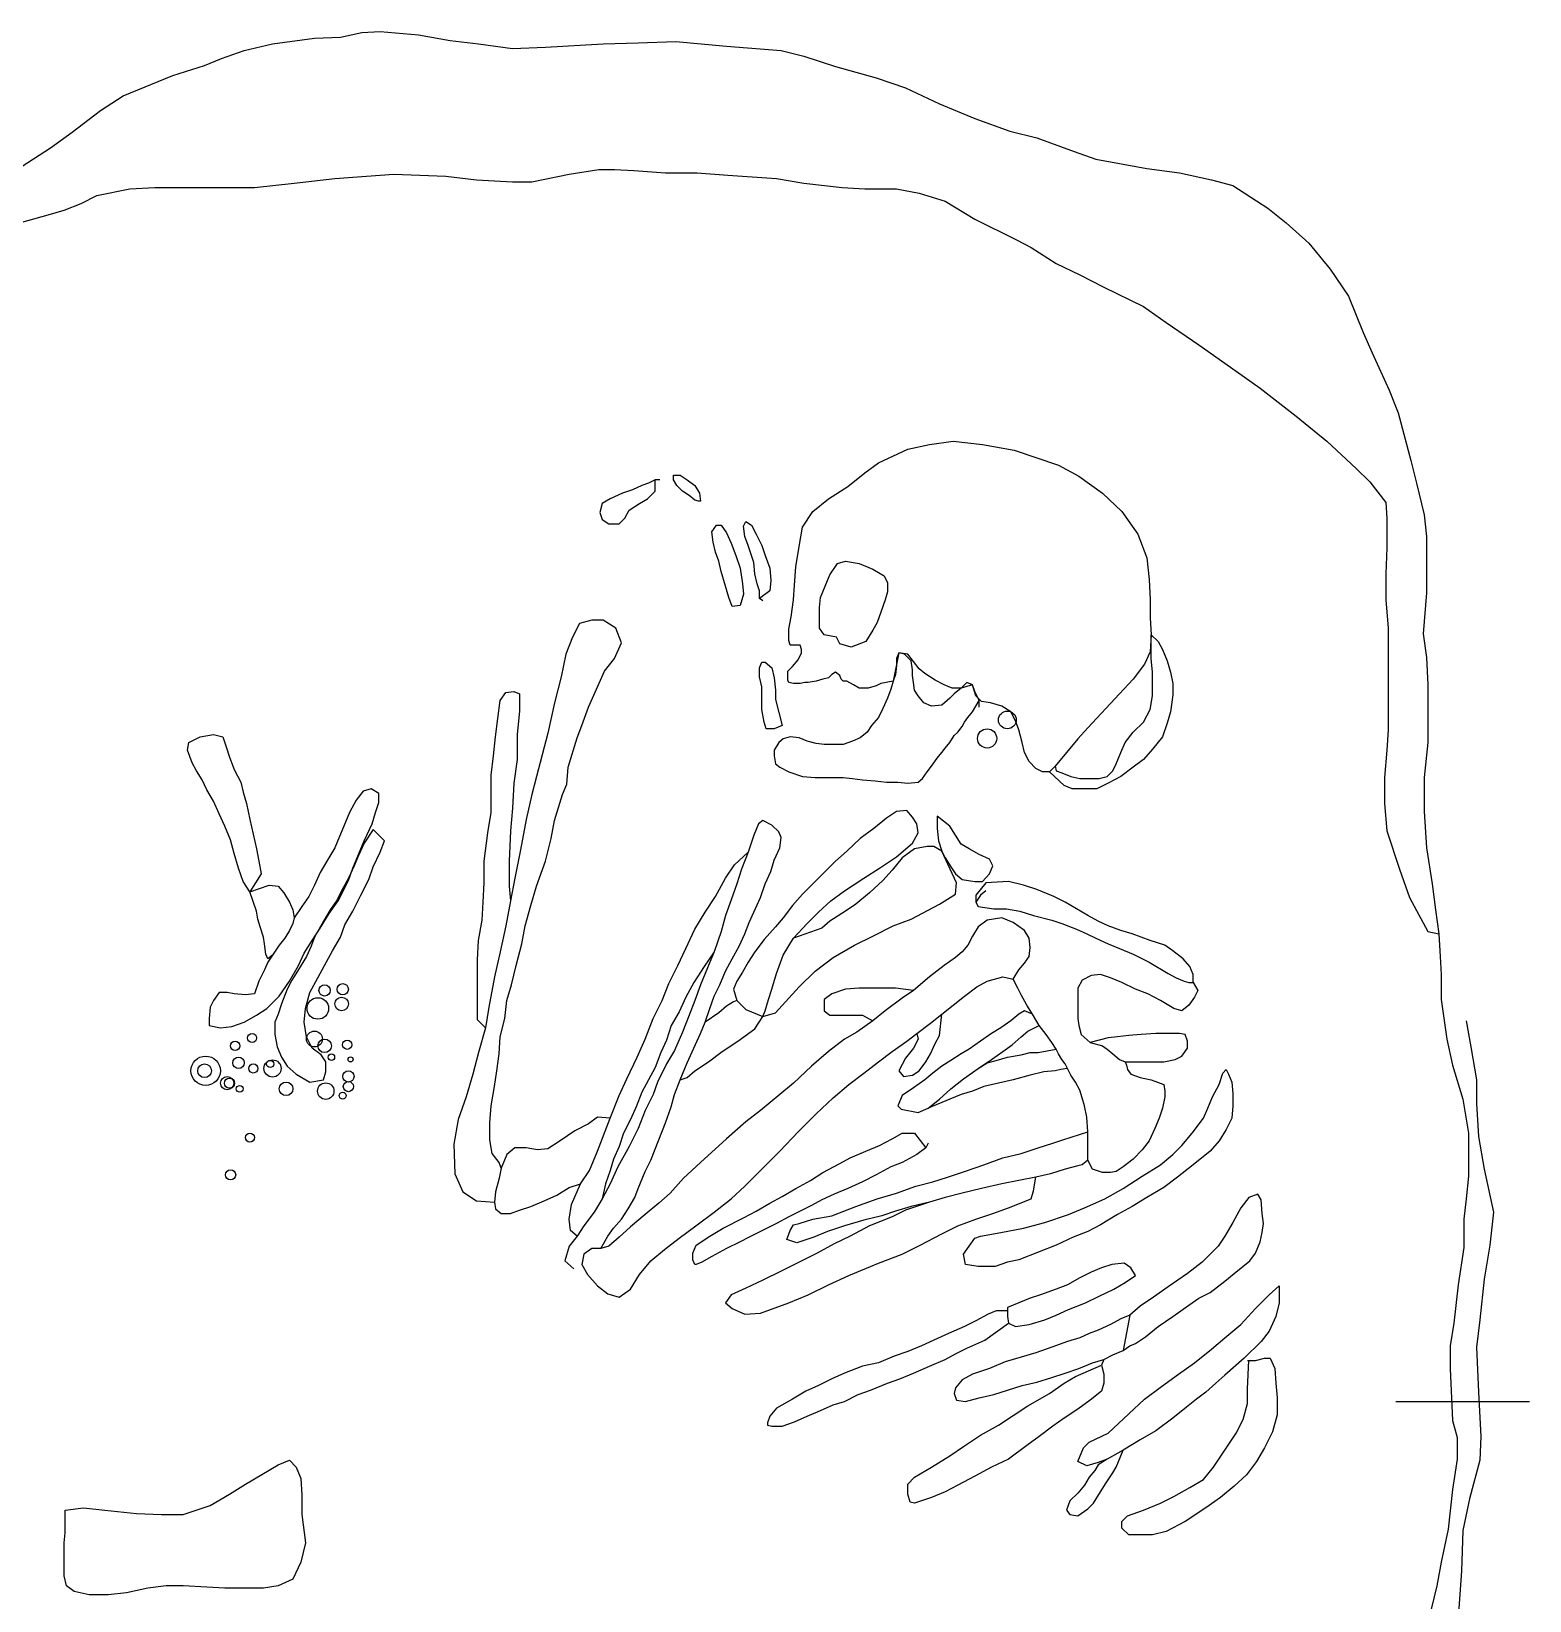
# Model space of a CAD drawing. Extents: x 2.8 to 13.4, y -1.3 to 13.9.
# Drawn here: x 6.49 to 11.33, y 8.83 to 13.9 of the extents above; entities that cross this region are included whole.
import ezdxf

# ---------------------------------------------------------------- set-up
doc = ezdxf.new("R2010")
doc.units = 0
doc.linetypes.add('HIDDEN', pattern=[0.375, 0.25, -0.125])
doc.layers.add('LAYER1', color=7, linetype='CONTINUOUS')

msp = doc.modelspace()

# ---------------------------------------------------------------- linework, layer by layer
at = {"layer": 'LAYER1', "color": 7, "linetype": 'CONTINUOUS'}
for points in [[(6.4598, 13.4645), (6.5512, 13.5231), (6.6207, 13.5743), (6.7121, 13.6438), (6.7853, 13.6913), (6.9463, 13.7572), (7.0487, 13.7901), (7.1035, 13.812), (7.1767, 13.8376), (7.2681, 13.8596), (7.4035, 13.8779), (7.4876, 13.8815), (7.5571, 13.8962), (7.6156, 13.8998), (7.74, 13.8888), (7.8424, 13.8706), (7.9339, 13.8596), (8.0436, 13.845), (8.1497, 13.8486), (8.3362, 13.8596), (8.4496, 13.8632), (8.5703, 13.8669), (8.7349, 13.8523), (8.9105, 13.8376), (8.9837, 13.8194), (9.0861, 13.7864), (9.2178, 13.7499), (9.3129, 13.7169), (9.4226, 13.6657), (9.536, 13.6182), (9.6494, 13.5779), (9.7372, 13.556), (9.8579, 13.5121), (9.9274, 13.4865), (10.092, 13.4572), (10.1981, 13.4426), (10.3005, 13.4206), (10.37, 13.4024), (10.4834, 13.3292), (10.5419, 13.2816), (10.6151, 13.2158), (10.6846, 13.1317), (10.7431, 13.0439), (10.7907, 12.9268), (10.8199, 12.861), (10.8748, 12.7403), (10.904, 12.6671), (10.9443, 12.5135), (10.9626, 12.4403), (10.9882, 12.3379), (10.9955, 12.2684), (10.9955, 12.177), (10.9955, 12.0855), (10.9845, 11.9539), (10.9955, 11.877), (10.9992, 11.7892), (10.9992, 11.7051), (10.9992, 11.6027), (10.9882, 11.4893), (10.9882, 11.3796), (10.9955, 11.2625), (11.0138, 11.1455), (11.0248, 11.0613), (11.0357, 10.9845), (11.0394, 10.9114), (11.043, 10.8528), (11.043, 10.7724), (11.0613, 10.6443), (11.0796, 10.5602), (11.1125, 10.4505), (11.1308, 10.3407), (11.1308, 10.2017), (11.1235, 10.1286), (11.1162, 10.0627), (11.1162, 9.9713), (11.0979, 9.8506), (11.0833, 9.7262), (11.0723, 9.6531), (11.0723, 9.5799), (11.0796, 9.4116), (11.0943, 9.3568), (11.0943, 9.2873), (11.0796, 9.1885), (11.065, 9.0605), (11.043, 8.9544), (11.0284, 8.8776), (11.0028, 8.7715)], [(6.4122, 13.2707), (6.5439, 13.3073), (6.5951, 13.3219), (6.65, 13.3438), (6.7012, 13.3694), (6.8073, 13.3914), (6.8877, 13.395), (6.9828, 13.395), (7.0816, 13.395), (7.2096, 13.395), (7.3376, 13.4097), (7.4693, 13.4243), (7.5717, 13.4316), (7.6595, 13.4389), (7.8278, 13.4316), (7.9266, 13.4206), (8.0436, 13.4133), (8.1058, 13.4133), (8.2265, 13.4389), (8.3216, 13.4536), (8.3728, 13.4536), (8.435, 13.4499), (8.5374, 13.4426), (8.6398, 13.4426), (8.7386, 13.4353), (8.8959, 13.4243), (8.9837, 13.4097), (9.108, 13.395), (9.1812, 13.3914), (9.2836, 13.3914), (9.3568, 13.3768), (9.4409, 13.3511), (9.536, 13.2926), (9.6714, 13.2268), (9.7189, 13.2012), (9.7994, 13.15), (9.8762, 13.1134), (9.953, 13.0732), (10.081, 13.011), (10.1542, 12.9598), (10.2603, 12.8866), (10.381, 12.8025), (10.4578, 12.7476), (10.5748, 12.6562), (10.6736, 12.5757), (10.7687, 12.4879), (10.8126, 12.444), (10.8638, 12.3782), (10.8675, 12.327), (10.8675, 12.2318), (10.8638, 12.1477), (10.8638, 12.0636), (10.8711, 11.9721), (10.8711, 11.899), (10.8711, 11.8002), (10.8711, 11.6941), (10.8711, 11.6429), (10.8675, 11.5771), (10.8602, 11.4893), (10.8602, 11.4052), (10.8675, 11.3174), (10.9077, 11.193), (10.9406, 11.1016), (10.9992, 10.9918), (11.0357, 10.9845)]]:
    msp.add_lwpolyline(points, dxfattribs=at)
at = {"layer": 'LAYER1', "color": 4, "linetype": 'CONTINUOUS'}
for points in [[(9.2909, 11.8917), (9.2726, 11.8002), (9.2324, 11.7929), (9.2178, 11.7856), (9.1922, 11.7783), (9.1629, 11.7783), (9.1446, 11.7892), (9.1227, 11.8002), (9.1117, 11.8002), (9.1044, 11.8075), (9.1007, 11.8185), (9.0861, 11.8295), (9.0751, 11.8222), (9.0641, 11.8112), (9.0459, 11.8075), (9.0239, 11.8002), (8.9983, 11.7966), (8.9873, 11.7966), (8.9727, 11.7929), (8.9508, 11.7929), (8.9361, 11.7966), (8.9325, 11.8039), (8.9325, 11.8222), (8.9325, 11.8331), (8.9471, 11.8478), (8.9654, 11.8697), (8.9764, 11.8917), (8.9764, 11.9026), (8.9727, 11.9173), (8.9581, 11.9173), (8.9398, 11.9173), (8.9361, 11.9319), (8.9361, 11.9685), (8.9434, 12.0087), (8.9508, 12.0636), (8.9544, 12.1111), (8.9581, 12.1697), (8.969, 12.2355), (8.98, 12.2977), (9.0129, 12.3489), (9.0641, 12.3891), (9.1263, 12.4294), (9.1812, 12.4733), (9.2251, 12.5062), (9.3202, 12.5501), (9.3897, 12.5647), (9.4665, 12.5757), (9.5616, 12.5647), (9.664, 12.5464), (9.8067, 12.4989), (9.8725, 12.4623), (9.9493, 12.4074), (10.0115, 12.3489), (10.0627, 12.2757), (10.092, 12.1989), (10.0993, 12.1294), (10.103, 12.0636), (10.103, 12.0051), (10.1066, 11.9502), (10.103, 11.8953), (10.0847, 11.8551), (10.0481, 11.8075), (10.0042, 11.76), (9.9018, 11.6502), (9.8689, 11.6137), (9.8323, 11.5698), (9.7957, 11.5259), (9.7774, 11.5076), (9.7555, 11.5076), (9.7335, 11.5186), (9.7116, 11.5405), (9.697, 11.5698), (9.6896, 11.6027), (9.6787, 11.6429), (9.6677, 11.6722), (9.6531, 11.7015), (9.6238, 11.7197), (9.5872, 11.7307), (9.558, 11.7344), (9.5397, 11.7527), (9.5287, 11.7892), (9.4921, 11.7783), (9.4629, 11.7783), (9.4372, 11.7892), (9.408, 11.8039), (9.3751, 11.8258), (9.3568, 11.8405), (9.3202, 11.888), (9.2909, 11.8917)], [(8.5191, 12.4513), (8.5045, 12.4513), (8.4826, 12.4403), (8.4606, 12.433), (8.4313, 12.4184), (8.3984, 12.4074), (8.3582, 12.3891), (8.3326, 12.3745), (8.3253, 12.3452), (8.3326, 12.3233), (8.3545, 12.3087), (8.3874, 12.3087), (8.4057, 12.327), (8.4204, 12.3526), (8.4533, 12.3745), (8.4789, 12.3891), (8.5045, 12.4147), (8.5045, 12.4513)], [(8.6508, 12.3818), (8.6435, 12.3818), (8.6325, 12.3855), (8.6142, 12.4001), (8.5923, 12.4147), (8.574, 12.433), (8.563, 12.4513), (8.563, 12.4659), (8.585, 12.4659), (8.6069, 12.4513), (8.6325, 12.433), (8.6472, 12.4074), (8.6508, 12.3818)], [(8.7788, 12.0453), (8.7532, 12.0416), (8.7423, 12.0709), (8.7313, 12.1075), (8.7167, 12.155), (8.7093, 12.1879), (8.6984, 12.2172), (8.691, 12.2501), (8.6874, 12.2831), (8.702, 12.305), (8.7167, 12.305), (8.7349, 12.2794), (8.7496, 12.2465), (8.7642, 12.2062), (8.7788, 12.166), (8.7862, 12.1148), (8.7898, 12.0819), (8.7788, 12.0453)], [(8.852, 12.0599), (8.841, 12.0672), (8.841, 12.0928), (8.8337, 12.1148), (8.8264, 12.1477), (8.8227, 12.1843), (8.8154, 12.2062), (8.8044, 12.2392), (8.7935, 12.2684), (8.7898, 12.3013), (8.7971, 12.316), (8.8154, 12.305), (8.83, 12.2757), (8.8483, 12.2392), (8.8593, 12.2062), (8.8739, 12.166), (8.8776, 12.1258), (8.8739, 12.0928), (8.841, 12.0672)], [(9.0898, 11.9429), (9.0495, 11.9502), (9.0349, 11.9721), (9.0349, 12.0051), (9.0349, 12.038), (9.0385, 12.0709), (9.0532, 12.1075), (9.0678, 12.1441), (9.0934, 12.1806), (9.119, 12.1879), (9.1629, 12.1806), (9.2068, 12.1623), (9.2434, 12.1404), (9.2544, 12.1185), (9.2544, 12.0892), (9.247, 12.0636), (9.2324, 12.0233), (9.2214, 11.9904), (9.2068, 11.9648), (9.1849, 11.9282), (9.1373, 11.91), (9.1007, 11.9209), (9.0898, 11.9429)], [(8.007, 10.2273), (7.9997, 10.2456), (7.9778, 10.2749), (7.9705, 10.3188), (7.9705, 10.3737), (7.9741, 10.4285), (7.9851, 10.4907), (7.9924, 10.5419), (7.9997, 10.5968), (8.0034, 10.6517), (8.018, 10.7102), (8.0253, 10.7687), (8.0399, 10.8199), (8.0546, 10.8821), (8.0729, 10.9516), (8.0838, 11.0101), (8.1021, 11.076), (8.1204, 11.1381), (8.1497, 11.2186), (8.168, 11.2918), (8.179, 11.3503), (8.2046, 11.4344), (8.2192, 11.4674), (8.2228, 11.5222), (8.2521, 11.6173), (8.2667, 11.6576), (8.2887, 11.7161), (8.3143, 11.7746), (8.3399, 11.8331), (8.3728, 11.8734), (8.3948, 11.9246), (8.3765, 11.9721), (8.3362, 11.9977), (8.2997, 11.9977), (8.2594, 11.9868), (8.2375, 11.9429), (8.2155, 11.888), (8.2009, 11.8148), (8.179, 11.7307), (8.157, 11.632), (8.1387, 11.5625), (8.1204, 11.493), (8.1058, 11.4344), (8.0875, 11.354), (8.0692, 11.2552), (8.0509, 11.1638), (8.0363, 11.0906), (8.0217, 11.0101), (8.0034, 10.926), (7.9851, 10.8455), (7.9668, 10.7468), (7.9558, 10.6809), (7.9339, 10.6004), (7.9156, 10.5309), (7.8936, 10.4578), (7.868, 10.3846), (7.8534, 10.3042), (7.8571, 10.2091), (7.8827, 10.1505), (7.9266, 10.1213), (7.9851, 10.1176)], [(10.1066, 11.9502), (10.1286, 11.9282), (10.1432, 11.9026), (10.1578, 11.8661), (10.1688, 11.8295), (10.1761, 11.7929), (10.1761, 11.7563), (10.1688, 11.7015), (10.1578, 11.6649), (10.1432, 11.621), (10.1103, 11.5807), (10.081, 11.5478), (10.0481, 11.5222), (10.0079, 11.493), (9.9676, 11.471), (9.9311, 11.4527), (9.8945, 11.4527), (9.8725, 11.4527), (9.8506, 11.4527), (9.825, 11.4637), (9.7774, 11.5076)], [(9.7957, 11.5259), (9.7994, 11.5112), (9.8177, 11.5039), (9.8469, 11.493), (9.8762, 11.4856), (9.8981, 11.4856), (9.9384, 11.4856), (9.964, 11.493), (9.9823, 11.5112), (9.9932, 11.5332), (10.0079, 11.5698), (10.0225, 11.6027), (10.0481, 11.6356), (10.081, 11.6685), (10.103, 11.7088), (10.1103, 11.7527), (10.1103, 11.7929), (10.1103, 11.8295), (10.1066, 11.8734), (10.1066, 11.9502)], [(9.5506, 11.7161), (9.5506, 11.738), (9.536, 11.7673), (9.5287, 11.7892), (9.5104, 11.7966), (9.4921, 11.7783), (9.4702, 11.76), (9.4555, 11.7454), (9.4299, 11.7234), (9.397, 11.7197), (9.3714, 11.7307), (9.3531, 11.7527), (9.3421, 11.771), (9.3385, 11.7966), (9.3348, 11.8185), (9.3348, 11.8368), (9.3312, 11.8661), (9.3092, 11.888), (9.2909, 11.8917), (9.2836, 11.8734), (9.2836, 11.8514), (9.28, 11.8222), (9.2726, 11.8002), (9.2653, 11.7746), (9.2544, 11.7454), (9.2397, 11.7124), (9.2251, 11.6832), (9.2031, 11.6576), (9.1885, 11.6356), (9.1666, 11.6173), (9.141, 11.6064), (9.1117, 11.5954), (9.0824, 11.5954), (9.0495, 11.5954), (9.0239, 11.599), (8.9946, 11.6064), (8.969, 11.6173), (8.9398, 11.621), (8.9178, 11.6137), (8.9032, 11.6027), (8.8886, 11.5771), (8.8886, 11.5588), (8.8922, 11.5332), (8.9069, 11.5222), (8.9361, 11.5076), (8.98, 11.493), (9.0203, 11.4893), (9.0678, 11.4893), (9.1117, 11.4893), (9.141, 11.4856), (9.1739, 11.482), (9.2141, 11.4783), (9.2507, 11.4747), (9.2873, 11.4747), (9.3202, 11.471), (9.3531, 11.4747), (9.3677, 11.4856), (9.3824, 11.5076), (9.397, 11.5259), (9.4153, 11.5515), (9.4299, 11.5698), (9.4409, 11.5844), (9.4555, 11.6027), (9.4702, 11.6246), (9.4811, 11.6356), (9.4958, 11.6539), (9.5031, 11.6685), (9.5141, 11.6832), (9.5287, 11.7015), (9.5506, 11.738)], [(8.9142, 11.6576), (8.8886, 11.6466), (8.863, 11.6466), (8.8557, 11.6685), (8.8483, 11.7088), (8.8483, 11.738), (8.8483, 11.7819), (8.841, 11.8148), (8.841, 11.8441), (8.8483, 11.8624), (8.8593, 11.8624), (8.8813, 11.8441), (8.8886, 11.8112), (8.8922, 11.771), (8.8922, 11.7417), (8.9142, 11.6576)], [(7.9558, 10.6809), (7.9302, 10.7065), (7.9302, 10.7577), (7.9302, 10.8199), (7.9302, 10.9004), (7.9339, 10.9626), (7.9448, 11.0284), (7.9485, 11.0869), (7.9522, 11.1491), (7.9522, 11.2186), (7.9631, 11.3101), (7.9741, 11.3759), (7.9741, 11.4381), (7.9741, 11.4966), (7.9814, 11.5588), (7.9887, 11.621), (7.9961, 11.6795), (8.0034, 11.738), (8.0217, 11.7636), (8.0473, 11.7673), (8.0656, 11.76), (8.0656, 11.7051), (8.0582, 11.6283), (8.0582, 11.5478), (8.0473, 11.471), (8.0436, 11.3905), (8.0363, 11.3174), (8.0326, 11.2186), (8.0326, 11.1381), (8.0363, 11.0906)], [(8.852, 10.7175), (8.8593, 10.7358), (8.8703, 10.7724), (8.8813, 10.8053), (8.8959, 10.8565), (8.9178, 10.915), (8.9508, 10.9699), (8.9946, 11.0174), (9.0312, 11.054), (9.0715, 11.0906), (9.1154, 11.1235), (9.1775, 11.1638), (9.2288, 11.1967), (9.2836, 11.2333), (9.3348, 11.2771), (9.3531, 11.3101), (9.3495, 11.3393), (9.3348, 11.3613), (9.3165, 11.3832), (9.2836, 11.3796), (9.2507, 11.3576), (9.2105, 11.3247), (9.1666, 11.2918), (9.1227, 11.2515), (9.0861, 11.2186), (9.0495, 11.182), (9.0129, 11.1455), (8.98, 11.1125), (8.9471, 11.076), (8.9178, 11.0357), (8.8922, 11.0065), (8.8557, 10.9662), (8.8264, 10.926), (8.8044, 10.8931), (8.7862, 10.8602), (8.7679, 10.8309), (8.7569, 10.8053), (8.7679, 10.7687), (8.7971, 10.7394), (8.852, 10.7175)], [(9.4153, 11.3649), (9.4153, 11.354), (9.4153, 11.3247), (9.419, 11.2845), (9.4299, 11.2515), (9.4409, 11.2296), (9.4592, 11.2003), (9.4738, 11.1784), (9.4958, 11.1601), (9.536, 11.1528), (9.5616, 11.1528), (9.5836, 11.1784), (9.5945, 11.204), (9.5836, 11.2259), (9.5506, 11.2406), (9.5177, 11.2589), (9.4921, 11.2735), (9.4738, 11.3028), (9.4555, 11.332), (9.4153, 11.3649)], [(8.3289, 9.9676), (8.3509, 10.0079), (8.3692, 10.0335), (8.3948, 10.0627), (8.4167, 10.0957), (8.4387, 10.1322), (8.4496, 10.1615), (8.4716, 10.2164), (8.4899, 10.253), (8.5155, 10.3188), (8.5374, 10.3737), (8.5557, 10.4249), (8.5667, 10.4651), (8.585, 10.5127), (8.6069, 10.5675), (8.6289, 10.6151), (8.6508, 10.6626), (8.6654, 10.6992), (8.6801, 10.7431), (8.6947, 10.7833), (8.713, 10.8199), (8.7313, 10.8638), (8.7532, 10.904), (8.7752, 10.9443), (8.7935, 10.9845), (8.8081, 11.0211), (8.8227, 11.054), (8.8447, 11.1016), (8.8593, 11.1455), (8.8776, 11.1857), (8.8886, 11.2223), (8.9069, 11.2625), (8.9105, 11.2954), (8.9032, 11.3137), (8.8813, 11.3357), (8.852, 11.3503), (8.8374, 11.3393), (8.8227, 11.3028), (8.8044, 11.2479), (8.7825, 11.193), (8.7679, 11.1455), (8.7496, 11.0943), (8.7313, 11.043), (8.7167, 10.9918), (8.6947, 10.926), (8.6728, 10.8748), (8.6508, 10.8199), (8.6325, 10.7687), (8.6142, 10.7212), (8.5923, 10.6663), (8.5667, 10.6078), (8.5411, 10.5639), (8.5118, 10.5053), (8.4972, 10.4651), (8.4716, 10.4139), (8.4496, 10.3554), (8.4204, 10.2968), (8.3838, 10.231), (8.3582, 10.1761), (8.3326, 10.1286), (8.307, 10.0847), (8.2741, 10.0408), (8.2521, 10.0079), (8.2265, 9.975), (8.2119, 9.9274), (8.2411, 9.9018), (8.2411, 9.9018)], [(8.852, 10.7175), (8.8922, 10.7285), (8.9252, 10.765), (8.969, 10.8126), (9.0203, 10.8638), (9.0788, 10.9077), (9.1483, 10.9479), (9.2068, 10.9772), (9.2726, 11.0101), (9.3312, 11.0321), (9.4226, 11.0796), (9.4738, 11.1125), (9.4775, 11.1491), (9.4775, 11.1491), (9.4299, 11.2515), (9.4043, 11.2662), (9.3824, 11.2662), (9.3421, 11.2589), (9.3019, 11.2296), (9.269, 11.1894), (9.2397, 11.1564), (9.1958, 11.1162), (9.1519, 11.0796), (9.119, 11.0577), (9.0678, 11.0248), (9.0422, 11.0028), (8.9508, 10.9699)], [(8.2521, 10.0079), (8.2302, 10.0262), (8.2265, 10.0627), (8.2338, 10.1103), (8.2631, 10.1761), (8.2923, 10.22), (8.3179, 10.2822), (8.3582, 10.3883), (8.3874, 10.4614), (8.413, 10.5163), (8.446, 10.5858), (8.4716, 10.6443), (8.4972, 10.7102), (8.5264, 10.7687), (8.5484, 10.8236), (8.5777, 10.8821), (8.6033, 10.937), (8.6325, 10.9992), (8.6654, 11.054), (8.6984, 11.1052), (8.7313, 11.1638), (8.7605, 11.2076), (8.7605, 11.2076)], [(8.7605, 11.2076), (8.8044, 11.2479)], [(9.5726, 11.1235), (9.5543, 11.1089), (9.5397, 11.0869), (9.547, 11.0723), (9.5982, 11.065), (9.6384, 11.065), (9.6823, 11.0577), (9.7262, 11.043), (9.7847, 11.0284), (9.8177, 11.0174), (9.8652, 10.9992), (9.8981, 10.9845), (9.9274, 10.9699), (9.9676, 10.9516), (10.0042, 10.937), (10.0481, 10.9187), (10.0993, 10.8931), (10.1615, 10.8565), (10.1871, 10.8419), (10.2127, 10.8309), (10.2273, 10.8272), (10.242, 10.8272), (10.242, 10.8528), (10.231, 10.8784), (10.2091, 10.904), (10.1761, 10.9297), (10.1505, 10.9479), (10.103, 10.9626), (10.0445, 10.9845), (10.0079, 10.9955), (9.9676, 11.0101), (9.9347, 11.0248), (9.9018, 11.043), (9.8652, 11.065), (9.8286, 11.0869), (9.7921, 11.1052), (9.7372, 11.1272), (9.6933, 11.1418), (9.6457, 11.1528), (9.5726, 11.1491), (9.5397, 11.1089), (9.5397, 11.0869)], [(9.6604, 10.8382), (9.6787, 10.8675), (9.697, 10.8894), (9.7116, 10.9114), (9.7152, 10.9406), (9.7116, 10.9699), (9.697, 10.9955), (9.6604, 11.0211), (9.6238, 11.0357), (9.5762, 11.0284), (9.547, 11.0065), (9.5287, 10.9772), (9.5141, 10.9479), (9.4958, 10.926), (9.4738, 10.9077), (9.4372, 10.8821), (9.3897, 10.8455), (9.3385, 10.8016), (9.3019, 10.776), (9.247, 10.7358), (9.2068, 10.7029), (9.1556, 10.6663), (9.1154, 10.6443), (9.0641, 10.6041), (9.0093, 10.5566), (8.9508, 10.5017), (8.9069, 10.4651), (8.8447, 10.4139), (8.7971, 10.3773), (8.7349, 10.3224), (8.6508, 10.2456), (8.5959, 10.1944), (8.5521, 10.1469), (8.5155, 10.1139), (8.4716, 10.0774), (8.424, 10.0371), (8.3874, 10.0042), (8.3545, 9.975), (8.3289, 9.9676), (8.2997, 9.9676), (8.2741, 9.9493), (8.2667, 9.9164), (8.285, 9.8835), (8.3179, 9.8469), (8.3509, 9.8213), (8.3874, 9.8103), (8.424, 9.836), (8.4533, 9.8835), (8.4899, 9.9274), (8.5338, 9.964), (8.5813, 10.0006), (8.6398, 10.0445), (8.6947, 10.0847), (8.7496, 10.1286), (8.7935, 10.1688), (8.8593, 10.2347), (8.9069, 10.2822), (8.9654, 10.3444), (9.0239, 10.4029), (9.0788, 10.4541), (9.13, 10.498), (9.1775, 10.5346), (9.2251, 10.5712), (9.269, 10.6041), (9.3165, 10.637), (9.3495, 10.6626), (9.3934, 10.6955), (9.4299, 10.7248), (9.4665, 10.7541), (9.5031, 10.7833), (9.5433, 10.8126), (9.5762, 10.8309), (9.6275, 10.8455), (9.6604, 10.8382)], [(8.6947, 10.926), (8.6618, 10.8784), (8.6289, 10.8272), (8.6033, 10.7797), (8.5813, 10.7321), (8.5557, 10.6882), (8.5411, 10.6407), (8.5228, 10.6004), (8.5045, 10.5529), (8.4826, 10.5127), (8.4606, 10.4724), (8.4423, 10.4249), (8.424, 10.3846), (8.4021, 10.3407), (8.3874, 10.2968), (8.3692, 10.2566), (8.3582, 10.22), (8.3436, 10.1761), (8.3326, 10.1286)], [(10.242, 10.8272), (10.2566, 10.8016), (10.2456, 10.7797), (10.2273, 10.7541), (10.2054, 10.7358), (10.1798, 10.7431), (10.1359, 10.7687), (10.0957, 10.7907), (10.0554, 10.8053), (10.0115, 10.8272), (9.975, 10.8419), (9.942, 10.8528), (9.9128, 10.8492), (9.8835, 10.8345), (9.8689, 10.8089), (9.8689, 10.7724), (9.8689, 10.7358), (9.8689, 10.7102), (9.8725, 10.6882), (9.8799, 10.659), (9.9091, 10.6334), (9.9493, 10.6224), (9.964, 10.6114), (9.9823, 10.5968), (10.0042, 10.5785), (10.0225, 10.5712), (10.0591, 10.5712), (10.0957, 10.5712), (10.1469, 10.5712), (10.1834, 10.5785), (10.2054, 10.5895), (10.2237, 10.6151), (10.2237, 10.637), (10.2164, 10.659), (10.1981, 10.6626), (10.1615, 10.6626), (10.1213, 10.6626), (10.0737, 10.659), (10.0335, 10.6553), (9.9969, 10.6517), (9.9676, 10.648), (9.9091, 10.6334)], [(9.3385, 10.8016), (9.28, 10.8089), (9.2507, 10.8089), (9.2105, 10.8089), (9.1629, 10.8089), (9.119, 10.8053), (9.0751, 10.7907), (9.0495, 10.7724), (9.0495, 10.7504), (9.0495, 10.7358), (9.0678, 10.7212), (9.1007, 10.7212), (9.1446, 10.7212), (9.1739, 10.7212), (9.2068, 10.7029)], [(10.0225, 10.5712), (10.0262, 10.5602), (10.0298, 10.5456), (10.0408, 10.5309), (10.0701, 10.52), (10.1066, 10.5127), (10.1469, 10.498), (10.1505, 10.4761), (10.1505, 10.4578), (10.1432, 10.4212), (10.1322, 10.3883), (10.1176, 10.3554), (10.0993, 10.3151), (10.0774, 10.2859), (10.0481, 10.2566), (10.0152, 10.231), (9.9932, 10.2164), (9.975, 10.2127), (9.9493, 10.2127), (9.9164, 10.2237), (9.9018, 10.253), (9.9018, 10.3042), (9.9018, 10.3444), (9.8981, 10.3919), (9.8908, 10.4285), (9.8835, 10.4541), (9.8762, 10.4797), (9.8616, 10.5053), (9.8469, 10.5273), (9.836, 10.5492), (9.8286, 10.5639), (9.8177, 10.5785), (9.8067, 10.5968), (9.7994, 10.6114), (9.7847, 10.6334), (9.7665, 10.659), (9.7445, 10.6882), (9.7226, 10.7248), (9.7043, 10.7541), (9.686, 10.787), (9.675, 10.8089), (9.6604, 10.8382)], [(8.7679, 10.7687), (8.7569, 10.765), (8.7349, 10.7504), (8.7093, 10.7285), (8.6654, 10.6992)], [(8.585, 10.5127), (8.6069, 10.52), (8.6325, 10.5419), (8.6764, 10.5712), (8.7203, 10.6041), (8.7715, 10.637), (8.8264, 10.6773), (8.852, 10.7175)], [(9.7226, 10.7248), (9.697, 10.7358), (9.6787, 10.7248), (9.6531, 10.7029), (9.6201, 10.6809), (9.5909, 10.6626), (9.5543, 10.637), (9.5177, 10.6114), (9.4921, 10.5968), (9.4592, 10.5748), (9.4299, 10.5566), (9.4007, 10.5346), (9.3751, 10.5127), (9.3385, 10.4871), (9.3019, 10.4614), (9.2873, 10.4285), (9.2983, 10.4176), (9.3531, 10.4066), (9.386, 10.4212), (9.4226, 10.4505), (9.4592, 10.4834), (9.4994, 10.5163), (9.547, 10.5492), (9.5909, 10.5785), (9.6275, 10.6041), (9.6567, 10.6261), (9.686, 10.6517), (9.7079, 10.6699), (9.7445, 10.6882)], [(9.3495, 10.6626), (9.3531, 10.6443), (9.3385, 10.6151), (9.3129, 10.5822), (9.2909, 10.5419), (9.3056, 10.5236), (9.3348, 10.5273), (9.3568, 10.5419), (9.3787, 10.5712), (9.3934, 10.5968), (9.408, 10.6297), (9.4226, 10.6553), (9.4299, 10.7248)], [(9.547, 10.5492), (9.5762, 10.5675), (9.6055, 10.5748), (9.6421, 10.5858), (9.686, 10.5931), (9.7152, 10.6004), (9.7408, 10.6004), (9.7994, 10.6114)], [(9.836, 10.5492), (9.814, 10.5456), (9.7957, 10.5419), (9.7591, 10.5383), (9.7152, 10.5273), (9.6604, 10.5127), (9.6128, 10.5017), (9.5653, 10.4907), (9.5287, 10.4761), (9.4921, 10.4651), (9.4555, 10.4505), (9.386, 10.4212)], [(9.536, 10.0006), (9.5543, 10.0079), (9.6201, 10.0188), (9.6933, 10.0335), (9.7628, 10.0518), (9.8396, 10.0774), (9.8908, 10.0993), (9.9567, 10.1286), (10.0152, 10.1615), (10.0774, 10.2017), (10.1359, 10.2383), (10.1761, 10.2712), (10.2054, 10.3005), (10.2383, 10.3407), (10.2749, 10.3883), (10.2895, 10.4212), (10.3042, 10.4578), (10.3261, 10.498), (10.3371, 10.5346), (10.3481, 10.5456), (10.3554, 10.5309), (10.3663, 10.5053), (10.37, 10.4688), (10.37, 10.4285), (10.3663, 10.3883), (10.3481, 10.3517), (10.3261, 10.3151), (10.2968, 10.2822), (10.242, 10.2383), (10.1908, 10.1981), (10.1469, 10.1652), (10.092, 10.1322), (10.0445, 10.103), (9.9969, 10.0774), (9.942, 10.0445), (9.9018, 10.0225), (9.8542, 10.0042), (9.7994, 9.9786), (9.7445, 9.9567), (9.6787, 9.9311), (9.6421, 9.9237), (9.6019, 9.9091), (9.547, 9.9091), (9.5068, 9.9164), (9.4994, 9.9493), (9.4994, 9.9493)], [(8.3582, 10.3883), (8.3179, 10.3919), (8.2887, 10.37), (8.2448, 10.3481), (8.1972, 10.3151), (8.157, 10.2895), (8.1241, 10.2859), (8.0875, 10.2932), (8.0509, 10.2932), (8.0253, 10.2712), (8.007, 10.2273), (7.9997, 10.1944), (7.9887, 10.1505), (7.9851, 10.1176), (7.9887, 10.0957), (8.007, 10.081), (8.0363, 10.081), (8.0656, 10.092), (8.1021, 10.103), (8.146, 10.1213), (8.1863, 10.1396), (8.2265, 10.1652), (8.2631, 10.1761)], [(8.9508, 10.0445), (8.969, 10.0481), (9.0129, 10.0627), (9.0751, 10.0737), (9.1519, 10.103), (9.2214, 10.1286), (9.2836, 10.1469), (9.3458, 10.1688), (9.4007, 10.1834), (9.4482, 10.1981), (9.5031, 10.2164), (9.5653, 10.2383), (9.6275, 10.2603), (9.686, 10.2749), (9.7408, 10.2932), (9.7884, 10.3078), (9.8213, 10.3188), (9.9018, 10.3444)], [(9.386, 10.3078), (9.3787, 10.2932), (9.3495, 10.2712), (9.3019, 10.2456), (9.2653, 10.231), (9.2178, 10.2054), (9.1739, 10.1834), (9.1263, 10.1615), (9.0824, 10.1432), (9.0422, 10.1249), (9.0093, 10.1066), (8.9727, 10.0883), (8.9361, 10.0701), (8.8959, 10.0481), (8.8593, 10.0298), (8.8081, 10.0042), (8.7788, 9.9896), (8.7349, 9.9676), (8.6874, 9.942), (8.6545, 9.9237), (8.6362, 9.9164), (8.6325, 9.9164), (8.6252, 9.9311), (8.6252, 9.953), (8.6362, 9.9786), (8.6801, 10.0079), (8.724, 10.0335), (8.7898, 10.0664), (8.83, 10.0883), (8.8739, 10.1139), (8.9142, 10.1359), (8.9581, 10.1615), (9.0056, 10.1871), (9.0459, 10.2127), (9.1007, 10.242), (9.1336, 10.2603), (9.1849, 10.2822), (9.2288, 10.3005), (9.269, 10.3224), (9.3019, 10.3407), (9.3421, 10.3407)], [(9.3421, 10.3407), (9.3787, 10.2932)], [(9.9018, 10.253), (9.8835, 10.2383), (9.8689, 10.2347), (9.8286, 10.2237), (9.7811, 10.2091), (9.7335, 10.1981), (9.6787, 10.1871), (9.6238, 10.1761), (9.558, 10.1615), (9.4958, 10.1469), (9.4409, 10.1322), (9.3897, 10.1176), (9.3312, 10.103), (9.28, 10.0883), (9.2361, 10.0737), (9.1775, 10.0591), (9.1154, 10.0408), (9.0605, 10.0225), (9.0166, 10.0042), (8.9617, 9.9859), (8.9288, 9.9969), (8.9398, 10.0262), (8.9508, 10.0445)], [(9.3897, 10.1176), (9.3129, 10.092), (9.269, 10.0701), (9.1958, 10.0408), (9.1336, 10.0079), (9.0824, 9.9823), (9.0276, 9.953), (8.969, 9.9237), (8.9105, 9.8945), (8.852, 9.8652), (8.7971, 9.8396), (8.7496, 9.8177), (8.7313, 9.7921), (8.7532, 9.7738), (8.7935, 9.7555), (8.8447, 9.7591), (8.9361, 9.7921), (8.9983, 9.8177), (9.0641, 9.8506), (9.13, 9.8799), (9.2251, 9.9201), (9.3019, 9.9493), (9.3604, 9.9786), (9.4299, 10.0152), (9.4811, 10.0408), (9.5397, 10.0627), (9.5945, 10.081), (9.6457, 10.0993), (9.7189, 10.1286), (9.7262, 10.1542), (9.7335, 10.1981)], [(10.0371, 9.7518), (10.0079, 9.7408), (9.975, 9.7226), (9.9347, 9.7043), (9.9055, 9.6933), (9.8762, 9.6787), (9.836, 9.6677), (9.7847, 9.6494), (9.7335, 9.6311), (9.686, 9.6165), (9.6348, 9.6019), (9.5836, 9.5799), (9.5287, 9.5616), (9.4958, 9.5433), (9.4738, 9.5177), (9.4702, 9.4994), (9.4775, 9.4775), (9.5068, 9.4738), (9.5506, 9.4848), (9.5982, 9.4958), (9.6421, 9.5104), (9.6896, 9.525), (9.7372, 9.536), (9.7847, 9.5506), (9.8286, 9.5653), (9.8725, 9.5799), (9.9164, 9.5982), (9.953, 9.6092), (9.9823, 9.6238), (10.0152, 9.6384), (10.0371, 9.6531), (10.0554, 9.6604), (10.0883, 9.6823), (10.1286, 9.7152), (10.1761, 9.7482), (10.2273, 9.7847), (10.2603, 9.8067), (10.2968, 9.825), (10.3444, 9.8616), (10.3737, 9.8872), (10.4249, 9.9274), (10.4432, 9.953), (10.4578, 9.9896), (10.4651, 10.0188), (10.4688, 10.0481), (10.4651, 10.081), (10.4614, 10.1249), (10.4505, 10.1432), (10.4212, 10.1322), (10.3956, 10.0993), (10.37, 10.0518), (10.3444, 10.0079), (10.3224, 9.975), (10.2712, 9.9237), (10.2237, 9.8872), (10.1615, 9.8433), (10.1139, 9.8103), (10.0701, 9.7811), (10.0371, 9.7518)], [(9.4994, 9.9493), (9.536, 10.0006)], [(9.6421, 9.7774), (9.6421, 9.7665), (9.6421, 9.7482), (9.6457, 9.7262), (9.6677, 9.7152), (9.7116, 9.7226), (9.7628, 9.7372), (9.7994, 9.7518), (9.8396, 9.7701), (9.8945, 9.7921), (9.9384, 9.814), (9.9859, 9.836), (10.0225, 9.8579), (10.0554, 9.8799), (10.0408, 9.9055), (10.0188, 9.9201), (9.9786, 9.9164), (9.9457, 9.9055), (9.9128, 9.8908), (9.8762, 9.8725), (9.836, 9.8506), (9.7994, 9.836), (9.7482, 9.8177), (9.7152, 9.8067), (9.6421, 9.7774)], [(9.8872, 9.3239), (9.9055, 9.3421), (9.9676, 9.3714), (10.0335, 9.4336), (10.0847, 9.4811), (10.1396, 9.5214), (10.1944, 9.5616), (10.2456, 9.5982), (10.3005, 9.6421), (10.3444, 9.6787), (10.3956, 9.7226), (10.4432, 9.7738), (10.4871, 9.8177), (10.52, 9.8469), (10.52, 9.825), (10.52, 9.7921), (10.509, 9.7482), (10.4871, 9.7006), (10.4614, 9.6677), (10.4066, 9.6128), (10.3444, 9.558), (10.3151, 9.5324), (10.2822, 9.5031), (10.253, 9.4811), (10.22, 9.4555), (10.1761, 9.419), (10.1213, 9.3787), (10.0701, 9.3495), (10.0152, 9.3165), (9.964, 9.2873), (9.9347, 9.2763), (9.8981, 9.2653), (9.8689, 9.28), (9.8872, 9.3239)], [(9.6421, 9.7665), (9.6055, 9.7665), (9.5799, 9.7555), (9.5397, 9.7335), (9.5031, 9.7152), (9.4519, 9.6933), (9.4043, 9.6714), (9.3641, 9.6531), (9.3202, 9.6348), (9.2763, 9.6201), (9.2251, 9.5982), (9.1739, 9.5872), (9.1154, 9.5653), (9.0751, 9.547), (9.0312, 9.525), (8.991, 9.5068), (8.9471, 9.4811), (8.8959, 9.4519), (8.8739, 9.4263), (8.8666, 9.4043), (8.8666, 9.397), (8.8813, 9.3934), (8.9142, 9.3934), (8.9544, 9.408), (8.9946, 9.4263), (9.0385, 9.4446), (9.0788, 9.4629), (9.1154, 9.4738), (9.1593, 9.4958), (9.1995, 9.5104), (9.2544, 9.5324), (9.2946, 9.547), (9.3385, 9.5653), (9.3897, 9.5872), (9.4409, 9.6092), (9.4738, 9.6275), (9.5104, 9.6457), (9.5689, 9.6714), (9.6457, 9.7262)], [(10.0371, 9.7518), (10.0152, 9.6384)], [(9.953, 9.6092), (9.9457, 9.5909), (9.953, 9.5616), (9.953, 9.5324), (9.9457, 9.5068), (9.9091, 9.4775), (9.8689, 9.4482), (9.825, 9.419), (9.7884, 9.3934), (9.7445, 9.3604), (9.7043, 9.3312), (9.6457, 9.2873), (9.5909, 9.2617), (9.536, 9.2324), (9.4811, 9.2031), (9.4409, 9.1812), (9.397, 9.1629), (9.3421, 9.1446), (9.3275, 9.1483), (9.3202, 9.1739), (9.3202, 9.2068), (9.3421, 9.2288), (9.397, 9.2617), (9.4555, 9.2983), (9.4994, 9.3275), (9.5543, 9.3641), (9.6128, 9.397), (9.7079, 9.4592), (9.7774, 9.4994), (9.825, 9.5324), (9.8616, 9.5543), (9.9457, 9.5909)], [(10.4176, 9.6055), (10.4212, 9.6055), (10.4432, 9.6055), (10.4724, 9.6128), (10.4907, 9.6128), (10.5053, 9.5799), (10.509, 9.5324), (10.5127, 9.4848), (10.5127, 9.4299), (10.498, 9.3751), (10.4724, 9.3239), (10.4468, 9.28), (10.4139, 9.2361), (10.3737, 9.1995), (10.3298, 9.1629), (10.2822, 9.13), (10.2164, 9.0861), (10.1542, 9.0532), (10.1103, 9.0422), (10.0664, 9.0422), (10.0335, 9.0422), (10.0115, 9.0641), (10.0115, 9.0861), (10.0298, 9.1044), (10.081, 9.1227), (10.1359, 9.1446), (10.1798, 9.1666), (10.231, 9.1958), (10.2749, 9.2214), (10.3078, 9.2617), (10.3444, 9.3165), (10.381, 9.3714), (10.4029, 9.4153), (10.4176, 9.4665), (10.4176, 9.5141), (10.4212, 9.6055)], [(9.964, 9.2873), (9.9347, 9.269), (9.9237, 9.2507), (9.9055, 9.2288), (9.8908, 9.2031), (9.8689, 9.1775), (9.8433, 9.1519), (9.8323, 9.1227), (9.8433, 9.108), (9.8689, 9.1044), (9.9018, 9.1263), (9.9201, 9.1446), (9.942, 9.1812), (9.9603, 9.2105), (9.9823, 9.2434), (9.9932, 9.2617), (10.0152, 9.3165)]]:
    msp.add_lwpolyline(points, dxfattribs=at)
at = {"layer": 'LAYER1', "color": 1, "linetype": 'CONTINUOUS'}
for points in [[(7.195, 11.1199), (7.173, 11.1528), (7.1584, 11.1967), (7.1438, 11.2442), (7.1328, 11.2881), (7.1145, 11.332), (7.0962, 11.3723), (7.0779, 11.4125), (7.056, 11.4491), (7.0414, 11.482), (7.0231, 11.5112), (7.0084, 11.5369), (6.9938, 11.5771), (6.9975, 11.6027), (7.034, 11.621), (7.0779, 11.6283), (7.1072, 11.621), (7.1182, 11.5881), (7.1291, 11.5551), (7.1438, 11.5149), (7.1657, 11.4747), (7.173, 11.4417), (7.184, 11.4052), (7.195, 11.354), (7.206, 11.3064), (7.2169, 11.2589), (7.2243, 11.2186), (7.2316, 11.1784), (7.195, 11.1199)], [(7.2681, 10.915), (7.2535, 10.8931), (7.2425, 10.8675), (7.2243, 10.8309), (7.2096, 10.7907), (7.1804, 10.787), (7.1438, 10.7907), (7.1218, 10.7943), (7.0962, 10.7943), (7.0779, 10.7687), (7.067, 10.7468), (7.0633, 10.7102), (7.0633, 10.6882), (7.0999, 10.6809), (7.1365, 10.6846), (7.1767, 10.6992), (7.2169, 10.7212), (7.2499, 10.7431), (7.2901, 10.7833), (7.323, 10.8309), (7.3523, 10.8821), (7.3706, 10.9223), (7.3962, 10.9626), (7.4218, 11.0028), (7.451, 11.0504), (7.4803, 11.0906), (7.5132, 11.1564), (7.5279, 11.1967), (7.5461, 11.2406), (7.5644, 11.2845), (7.59, 11.3393), (7.601, 11.3759), (7.612, 11.4088), (7.612, 11.4381), (7.5864, 11.4527), (7.5608, 11.4454), (7.5388, 11.4161), (7.5169, 11.3759), (7.4986, 11.332), (7.484, 11.2991), (7.4693, 11.2625), (7.4437, 11.2186), (7.4218, 11.182), (7.4035, 11.1418), (7.3852, 11.1052), (7.3632, 11.0723), (7.3376, 11.0357)], [(7.5937, 11.321), (7.5644, 11.2771), (7.5461, 11.2369), (7.5315, 11.204), (7.5132, 11.1638), (7.4913, 11.1235), (7.4766, 11.0943), (7.4547, 11.0613), (7.4327, 11.0248), (7.4035, 10.9735), (7.3925, 10.9443), (7.3779, 10.9114), (7.3486, 10.8638), (7.3303, 10.8345), (7.3157, 10.8053), (7.2974, 10.7577), (7.2864, 10.7248), (7.2755, 10.6992), (7.2755, 10.659), (7.2828, 10.6187), (7.2974, 10.5858), (7.3157, 10.5566), (7.345, 10.5309), (7.3889, 10.5053), (7.4327, 10.5127), (7.4401, 10.5383), (7.4401, 10.5712), (7.4254, 10.5931), (7.3962, 10.6151), (7.3779, 10.6517), (7.3706, 10.6992), (7.3742, 10.7431), (7.3889, 10.7943), (7.4145, 10.8419), (7.4364, 10.8821), (7.462, 10.9297), (7.4876, 10.9735), (7.5022, 11.0138), (7.5279, 11.0577), (7.5535, 11.1089), (7.5791, 11.1601), (7.5937, 11.2003), (7.6156, 11.2479), (7.6303, 11.2845), (7.5937, 11.321)], [(7.195, 11.1199), (7.2572, 11.1418), (7.2864, 11.1381), (7.3047, 11.1162), (7.323, 11.0869), (7.334, 11.0613), (7.3376, 11.0357), (7.334, 11.0174), (7.323, 10.9955), (7.3084, 10.9699), (7.2901, 10.9479), (7.2681, 10.915), (7.2535, 10.904), (7.2462, 10.9187), (7.2425, 10.9516), (7.2389, 10.9735), (7.2279, 11.0065), (7.2206, 11.0321), (7.2169, 11.0577), (7.195, 11.1199)], [(6.5988, 9.1227), (6.6573, 9.13), (6.7268, 9.1227), (6.8292, 9.1117), (6.9097, 9.108), (6.9792, 9.108), (7.067, 9.1373), (7.1291, 9.1739), (7.1804, 9.2068), (7.2864, 9.269), (7.323, 9.2836), (7.345, 9.2617), (7.3596, 9.2251), (7.3632, 9.1702), (7.3632, 9.108), (7.3742, 9.0166), (7.3596, 8.9544), (7.334, 8.8995), (7.2864, 8.8776), (7.2389, 8.8703), (7.184, 8.8703), (7.1145, 8.8703), (7.056, 8.8739), (6.9792, 8.8776), (6.9243, 8.8776), (6.8658, 8.8703), (6.7963, 8.8557), (6.7378, 8.8483), (6.6756, 8.8483), (6.628, 8.8593), (6.6024, 8.8776), (6.5951, 8.9105), (6.5951, 8.9544), (6.5951, 9.0166), (6.5988, 9.0495), (6.5988, 9.1227)]]:
    msp.add_lwpolyline(points, dxfattribs=at)
at = {"layer": 'LAYER1', "color": 7, "linetype": 'HIDDEN'}
msp.add_lwpolyline([(11.1235, 10.7029), (11.1381, 10.6187), (11.1564, 10.5127), (11.1564, 10.4358), (11.1638, 10.3298), (11.182, 10.2237), (11.2113, 10.0847), (11.2003, 9.9786), (11.182, 9.8689), (11.1674, 9.7372), (11.1564, 9.6494), (11.1638, 9.5031), (11.1711, 9.3604), (11.1674, 9.2836), (11.1345, 9.1593), (11.1125, 9.0568), (11.1089, 8.9252), (11.0979, 8.7752)], dxfattribs=at)
at = {"layer": 'LAYER1', "color": 3, "linetype": 'CONTINUOUS'}
msp.add_lwpolyline([(10.8967, 9.4738), (11.3284, 9.4738)], dxfattribs=at)
at = {"layer": 'LAYER1', "color": 1, "linetype": 'CONTINUOUS'}
for centre, radius in [((9.6415, 11.6752), 0.0287), ((9.5762, 11.6155), 0.0311), ((7.4364, 10.8016), 0.0183), ((7.4949, 10.8053), 0.0183), ((7.4145, 10.7431), 0.0347), ((7.4913, 10.7577), 0.0219), ((7.2023, 10.648), 0.0146), ((7.4035, 10.6443), 0.0256), ((7.1474, 10.6224), 0.0151), ((7.4364, 10.6224), 0.0219), ((7.4584, 10.5858), 0.0104), ((7.5096, 10.6261), 0.0151), ((7.0523, 10.5419), 0.0475), ((7.0487, 10.5419), 0.0222), ((7.1584, 10.5675), 0.0183), ((7.206, 10.5492), 0.0146), ((7.2681, 10.5492), 0.0279), ((7.2608, 10.5639), 0.0116), ((7.5205, 10.5785), 0.0082), ((7.1218, 10.5017), 0.0213), ((7.1291, 10.5017), 0.0164), ((7.1621, 10.4834), 0.011), ((7.312, 10.4834), 0.0219), ((7.4401, 10.4761), 0.0266), ((7.5132, 10.5236), 0.0183), ((7.5132, 10.4907), 0.0164), ((7.4949, 10.4614), 0.011), ((7.195, 10.3261), 0.0146), ((7.1328, 10.2054), 0.0164)]:
    msp.add_circle(centre, radius, dxfattribs=at)

doc.saveas('drawing.dxf')
